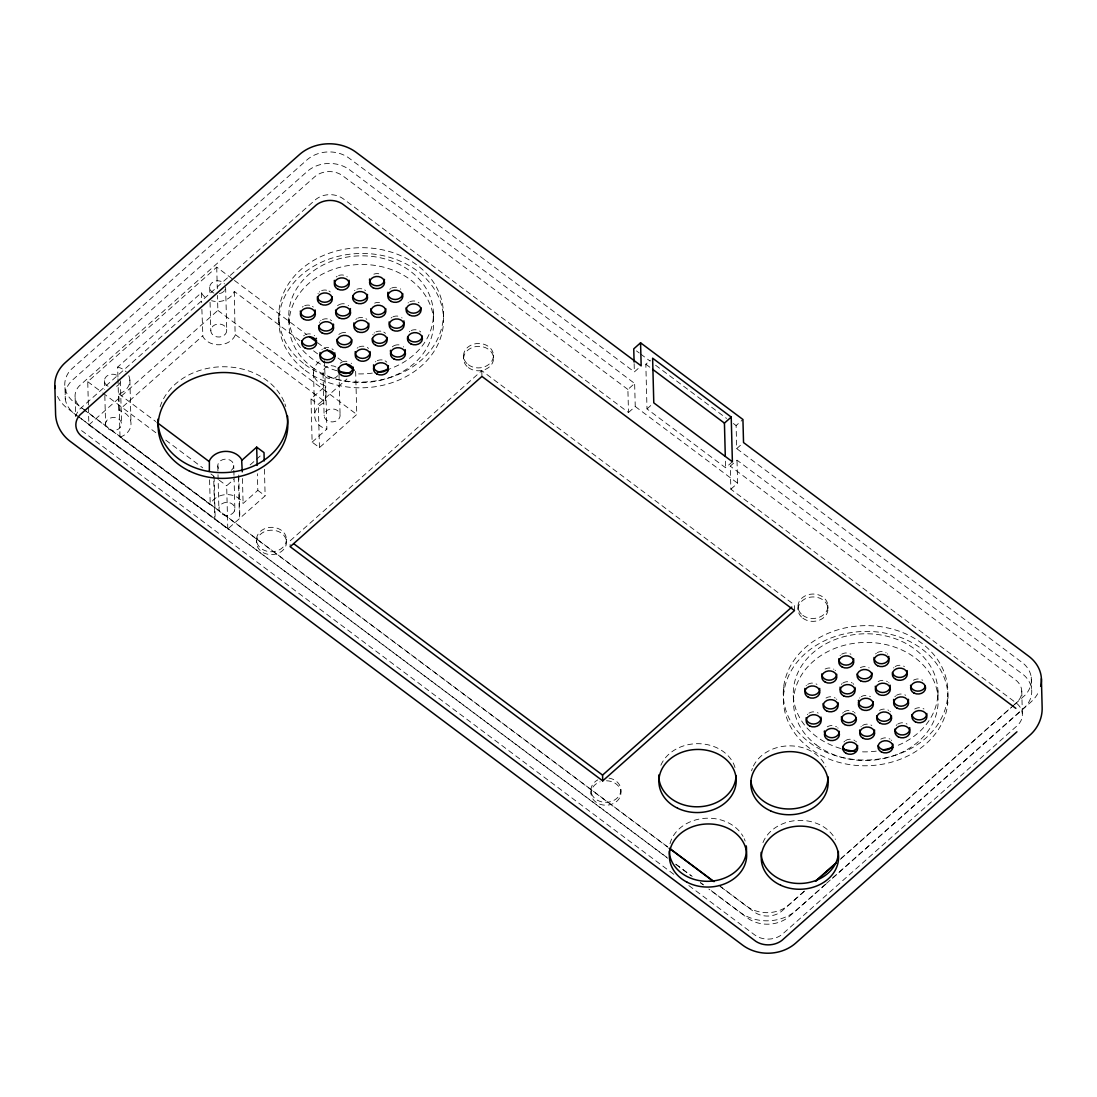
<?xml version="1.0" encoding="UTF-8"?>
<svg xmlns="http://www.w3.org/2000/svg" width="1097" height="1097" viewBox="0 0 1097 1097"><rect width="100%" height="100%" fill="white"/><g stroke="black" fill="none" stroke-linecap="round" stroke-linejoin="round"><path stroke-width="0.75" stroke-dasharray="5 3.75" d="M299.906 340.591L234.292 291.432L234.018 292.117A17.456 14.247 -1.5 0 1 211.57 300.715M234.292 291.432L235.142 335.339A17.456 14.247 -1.5 0 1 219.427 344.76A17.456 14.247 -1.5 0 1 202.904 336.601L201.875 309.34M128.815 375.681A17.456 14.247 -1.5 0 1 119.696 393.617L118.887 393.905L120.012 437.127L210.226 504.716L210.501 504.03A17.47 14.261 -1.5 0 1 226.229 494.61A17.47 14.261 -1.5 0 1 242.766 502.769L243.095 503.441L257.822 490.359L257.384 473.739M264.432 469.242L265.131 495.844L227.792 528.987L88.884 424.923L88.404 406.63M88.363 404.971L87.746 381.687L216.726 267.161L233.071 279.406M117.928 377.066L117.667 367.097L201.437 292.707L201.779 293.379A17.456 14.247 -1.5 0 0 206.812 298.562M88.884 424.923L217.864 310.396L217.467 295.422M120.012 437.127L120.835 436.853A17.456 14.247 -1.5 0 0 131.009 423.277A17.456 14.247 -1.5 0 0 119.642 410.539L118.805 410.319L202.575 335.943M355.647 371.239L356.772 414.46L319.446 447.617L312.124 442.132L311 398.91L325.727 385.829L324.89 385.609A17.456 14.247 -1.5 0 1 319.145 361.818M227.792 528.987L226.668 485.765L233.675 479.54M250.116 464.95L255.162 460.466M256.424 459.341L261.47 454.857M319.446 447.617L318.308 404.382L346.926 378.972M312.124 442.132L326.865 429.064L325.727 385.829M794.489 610.59L794.338 604.817L481.789 370.663L290.019 540.944L290.17 546.704M667.415 846.719L76.296 403.751A29.934 24.436 -1.5 0 1 71.058 369.511L306.941 159.915A29.934 24.436 -1.5 0 1 349.244 158.27L634.354 371.924L638.893 367.879M732.385 461.755L725.597 467.775L646.997 408.893L645.831 364.218L650.356 360.2M75.844 416.682A19.952 16.29 -1.5 0 1 79.958 408.907L315.154 199.983A19.952 16.29 -1.5 0 1 343.361 198.886L628.499 412.499L627.895 389.449L634.642 383.456L349.545 169.802A29.934 24.436 -1.5 0 0 307.242 171.447L71.36 381.043A29.934 24.436 -1.5 0 0 76.598 415.283M628.499 412.499L635.245 406.507L634.642 383.456M646.997 408.893L651.522 404.875M1014.876 704.219L1025.078 695.155A29.934 24.436 -1.5 0 0 1019.977 660.901L736.704 448.618L736.101 425.567L742.93 419.493M736.704 448.618L742.395 443.558M688.875 885.594L754.654 934.877A19.952 16.29 -1.5 0 0 782.847 933.78L1017.042 725.83A19.952 16.29 -1.5 0 0 1016 702.82L730.863 489.193L730.259 466.129L737.006 460.15L1020.279 672.42A29.934 24.436 -1.5 0 1 1025.38 706.674L832.897 877.696M730.863 489.193L737.609 483.201L737.006 460.15M804.005 891.408L782.243 910.729A19.952 16.29 -1.5 0 1 754.05 911.826L718.412 885.128M841.111 858.457L1011.324 707.318M1012.6 706.18L1016.439 702.766A19.952 16.29 -1.5 0 0 1015.397 679.756L730.259 466.129M804.554 891.079L789.25 904.682A29.934 24.436 -1.5 0 1 746.961 906.328L718.151 884.744M840.247 859.376L1013.601 705.344M825.246 884.497L789.552 916.201A29.934 24.436 -1.5 0 1 747.263 917.86L708.854 889.077M826.521 883.359L831.622 878.834M826 884.017L796.559 910.153A39.917 32.567 -1.5 0 1 740.16 912.361L708.662 888.748M832.404 878.34L1030.769 702.19A39.903 32.567 -1.5 0 0 1038.928 691.302M324.561 360.68L325.644 402.256L324.822 402.53A17.456 14.247 -1.5 0 0 314.661 416.106A17.456 14.247 -1.5 0 0 326.028 428.845L326.865 429.064M117.667 367.097L118.503 367.317A17.456 14.247 -1.5 0 1 126.155 371.801M636.479 350.917L639.208 352.96M640.566 353.974L650.123 361.132M655.581 365.232L726.543 418.41M733.372 423.511L736.101 425.567M645.831 364.218L651.248 368.29M627.895 389.449L342.758 175.822A19.952 16.29 -1.5 0 0 314.551 176.919L79.354 385.856A19.952 16.29 -1.5 0 0 82.577 408.701M635.245 406.507L737.609 483.201M234.429 280.421L306.612 334.503M317.513 342.662L325.686 348.791M337.945 357.965L343.388 362.051M313.577 350.834L317.677 353.906M217.864 310.396L356.772 414.46M235.416 334.654L325.644 402.256M311 398.91L318.308 404.382M257.822 490.359L265.131 495.844M118.887 393.905L155.788 421.55M87.746 381.687L101.431 391.944M102.803 392.973L156.185 432.958M165.757 440.13L202.712 467.816M210.926 473.973L213.654 476.016L214.793 519.251M219.112 480.102L226.668 485.765M83.948 409.73L667.716 847.145M79.903 417.696L67.575 408.454A39.917 32.567 -1.5 0 1 57.263 395.88M81.274 418.725L667.566 857.964M675.779 864.121L692.221 876.434M700.435 882.591L703.177 884.648M77.969 416.312L667.716 858.238M675.944 864.409L691.028 875.721M700.626 882.907L703.369 884.964M673.805 874.309L83.194 431.765A19.952 16.29 -1.5 0 1 79.56 428.735M1031.235 677.082L1031.537 688.614M1021.76 691.041L1022.363 714.092M947.479 698.775A82.316 67.178 -1.5 0 1 817.567 747.825A82.316 67.178 -1.5 0 1 831.691 631.899A82.316 67.178 -1.5 0 1 947.479 698.775L947.63 704.535A82.316 67.178 -1.5 0 1 817.718 753.584A82.316 67.178 -1.5 0 1 831.841 637.659A82.316 67.178 -1.5 0 1 947.63 704.535M937.88 690.493L938.113 699.132M827.906 605.681L827.974 608.561M797.985 606.847L798.067 609.726M793.282 695.169L793.501 703.821M783.683 686.887L783.834 692.646M725.419 461.165L725.597 467.775M634.135 363.683L634.354 371.924M620.847 789.333L620.929 792.212M590.954 790.882L591.036 793.762M493.444 355.099L493.527 357.992M481.789 370.663L481.94 376.422M463.537 356.264L463.606 359.158M443.353 311.671L443.503 317.431M433.384 312.055L433.617 320.708M338.987 373.556L340.084 415.119M335.929 367.042A7.981 6.513 -1.5 0 0 334.324 366.261L333.749 366.069A7.981 6.513 -1.5 0 0 322.998 372.514L324.122 415.736A7.981 6.513 -1.5 0 0 335.421 421.317L335.984 421.083A7.981 6.513 -1.5 0 0 339.343 418.108L339.59 417.628A7.981 6.513 -1.5 0 0 339.357 412.65L339.069 412.198A7.981 6.513 -1.5 0 0 335.463 409.483L334.887 409.291A7.981 6.513 -1.5 0 0 324.122 415.736M313.523 372.884L314.661 416.106M288.826 317.705L289.046 326.344M286.413 539.217A14.96 12.218 -1.5 0 1 264.158 550.269A14.96 12.218 -1.5 0 1 263.774 529.111A14.96 12.218 -1.5 0 1 286.413 539.217L286.482 542.096A14.96 12.218 -1.5 0 1 264.24 553.149A14.96 12.218 -1.5 0 1 263.842 531.99A14.96 12.218 -1.5 0 1 286.482 542.096M278.844 318.089L278.995 323.848M256.479 539.847L256.561 542.727M242.451 478.498L243.095 503.441M238.748 475.042L239.873 518.264M238.392 477.044L239.475 518.62M233.73 465.32L233.812 468.638M233.853 470.298L233.99 475.289M234.031 476.948L234.854 508.542M225.625 287.304L226.764 330.526A7.981 6.513 -1.5 0 1 214.71 336.162A7.981 6.513 -1.5 0 1 214.861 324.877A7.981 6.513 -1.5 0 1 226.764 330.526M216.726 267.161L217.302 288.772M217.782 465.937L218.906 509.173M209.664 287.291L209.884 295.614M210.062 302.265L210.802 330.526M214.08 476.331L215.218 519.567M209.582 479.773L210.226 504.716M201.437 292.707L201.697 302.69M129.871 380.042L131.009 423.277M120.409 380.782L121.534 424.018M117.969 378.739L118.805 410.319M104.448 380.659L104.681 389.49M104.832 395.633L105.586 424.402M75.158 397.882L75.638 415.996M64.984 387.598L65.285 399.13M840.659 748.483A72.333 59.046 -1.5 0 1 806.446 659.352A72.333 59.046 -1.5 0 1 921.123 654.511A72.333 59.046 -1.5 0 1 895.975 746.152M876.242 751.143A72.333 59.046 -1.5 0 1 859.074 751.692M609.013 778.13A14.96 12.218 -1.5 0 1 619.243 795.531A14.96 12.218 -1.5 0 1 595.89 799.274A14.96 12.218 -1.5 0 1 597.742 779.926M606.49 780.776A14.96 12.218 -1.5 0 1 619.682 797.766A14.96 12.218 -1.5 0 1 595.342 801.674A14.96 12.218 -1.5 0 1 600.128 781.791M408.057 302.964A7.487 6.102 -1.5 0 1 408.468 302.621M409.894 301.771A7.487 6.102 -1.5 0 1 417.217 301.716M418.19 302.251A7.487 6.102 -1.5 0 1 419.054 302.895M389.778 289.279A7.487 6.102 -1.5 0 1 390.642 288.621M391.615 288.072A7.487 6.102 -1.5 0 1 398.938 288.031M400.35 288.854A7.487 6.102 -1.5 0 1 400.775 289.197M373.871 274.168A7.487 6.102 -1.5 0 1 380.659 274.332M409.373 331.733A7.487 6.102 -1.5 0 1 409.784 331.39M411.21 330.54A7.487 6.102 -1.5 0 1 418.519 330.485M419.493 331.006A7.487 6.102 -1.5 0 1 420.741 332.021M391.094 318.034A7.487 6.102 -1.5 0 1 391.958 317.376M392.932 316.841A7.487 6.102 -1.5 0 1 400.24 316.786M401.667 317.623A7.487 6.102 -1.5 0 1 402.078 317.965M374.653 303.142A7.487 6.102 -1.5 0 1 381.962 303.101M354.537 290.65A7.487 6.102 -1.5 0 1 354.948 290.307M356.895 289.238A7.487 6.102 -1.5 0 1 363.683 289.402M364.657 289.923A7.487 6.102 -1.5 0 1 365.52 290.568M336.258 276.951A7.487 6.102 -1.5 0 1 337.122 276.293M338.616 275.539A7.487 6.102 -1.5 0 1 345.404 275.704M346.83 276.54A7.487 6.102 -1.5 0 1 347.242 276.883M392.342 346.858A7.487 6.102 -1.5 0 1 393.672 345.898M394.166 345.651A7.487 6.102 -1.5 0 1 401.475 345.528M403.326 346.679A7.487 6.102 -1.5 0 1 403.71 347.036M372.815 334.708A7.487 6.102 -1.5 0 1 373.09 334.283M374.118 333.104A7.487 6.102 -1.5 0 1 374.543 332.775M375.969 331.911A7.487 6.102 -1.5 0 1 383.278 331.856M383.772 332.103A7.487 6.102 -1.5 0 1 385.486 333.392M355.839 319.419A7.487 6.102 -1.5 0 1 356.703 318.761M357.691 318.226A7.487 6.102 -1.5 0 1 364.999 318.171M365.973 318.692A7.487 6.102 -1.5 0 1 366.837 319.337M337.561 305.72A7.487 6.102 -1.5 0 1 338.904 304.774M339.412 304.527A7.487 6.102 -1.5 0 1 346.721 304.472M348.147 305.309A7.487 6.102 -1.5 0 1 348.558 305.638M317.979 293.626A7.487 6.102 -1.5 0 1 318.253 293.201M319.282 292.021A7.487 6.102 -1.5 0 1 319.707 291.692M321.654 290.609A7.487 6.102 -1.5 0 1 328.442 290.787M328.949 291.034A7.487 6.102 -1.5 0 1 330.279 291.953M375.435 361.873A7.487 6.102 -1.5 0 1 375.846 361.53M377.272 360.68A7.487 6.102 -1.5 0 1 384.594 360.625M385.088 360.872A7.487 6.102 -1.5 0 1 386.802 362.161M357.156 348.188A7.487 6.102 -1.5 0 1 358.02 347.53M358.993 346.981A7.487 6.102 -1.5 0 1 366.302 346.94M367.289 347.461A7.487 6.102 -1.5 0 1 368.523 348.462M338.877 334.489A7.487 6.102 -1.5 0 1 340.221 333.543M340.714 333.296A7.487 6.102 -1.5 0 1 348.037 333.241M319.296 322.395A7.487 6.102 -1.5 0 1 319.556 321.97M320.598 320.79A7.487 6.102 -1.5 0 1 321.01 320.447M322.436 319.597A7.487 6.102 -1.5 0 1 329.758 319.542M330.252 319.789A7.487 6.102 -1.5 0 1 331.582 320.722M302.319 307.105A7.487 6.102 -1.5 0 1 303.183 306.447M304.692 305.679A7.487 6.102 -1.5 0 1 311.479 305.857M312.453 306.378A7.487 6.102 -1.5 0 1 313.303 307.023M340.193 363.258A7.487 6.102 -1.5 0 1 341.524 362.312M342.031 362.051A7.487 6.102 -1.5 0 1 349.34 362.01M351.177 363.176A7.487 6.102 -1.5 0 1 351.561 363.532M321.915 349.559A7.487 6.102 -1.5 0 1 322.326 349.216M323.752 348.366A7.487 6.102 -1.5 0 1 331.061 348.311M332.034 348.832A7.487 6.102 -1.5 0 1 333.282 349.847M303.636 335.86A7.487 6.102 -1.5 0 1 304.5 335.202M305.473 334.667A7.487 6.102 -1.5 0 1 312.782 334.612M314.208 335.449A7.487 6.102 -1.5 0 1 314.62 335.792M336.724 370.69A72.333 59.046 -1.5 0 1 301.963 281.408A72.333 59.046 -1.5 0 1 416.997 276.91A72.333 59.046 -1.5 0 1 390.45 368.592M372.336 373.103A72.333 59.046 -1.5 0 1 355.181 373.775M806.103 685.762A7.487 6.102 -1.5 0 1 806.446 685.378M807.707 684.363A7.487 6.102 -1.5 0 1 816.977 684.363M825.986 698.049A7.487 6.102 -1.5 0 1 835.256 698.049M836.476 699.063A7.487 6.102 -1.5 0 1 836.819 699.461M842.661 713.16A7.487 6.102 -1.5 0 1 843.401 712.406M844.265 711.747A7.487 6.102 -1.5 0 1 853.535 711.747M854.385 712.392A7.487 6.102 -1.5 0 1 855.098 713.146M807.337 714.613A7.487 6.102 -1.5 0 1 807.68 714.216M808.928 713.187A7.487 6.102 -1.5 0 1 818.184 713.064M827.248 726.845A7.487 6.102 -1.5 0 1 836.517 726.79M837.751 727.791A7.487 6.102 -1.5 0 1 838.094 728.175M843.936 741.956A7.487 6.102 -1.5 0 1 844.663 741.202M845.526 740.544A7.487 6.102 -1.5 0 1 854.796 740.475M855.646 741.119A7.487 6.102 -1.5 0 1 856.373 741.874M860.939 726.845A7.487 6.102 -1.5 0 1 861.282 726.461M862.544 725.446A7.487 6.102 -1.5 0 1 871.813 725.446M880.768 739.172A7.487 6.102 -1.5 0 1 890.037 739.104M891.285 740.105A7.487 6.102 -1.5 0 1 891.628 740.502M825.109 669.033A7.487 6.102 -1.5 0 1 833.898 669.252M835.132 670.267A7.487 6.102 -1.5 0 1 835.475 670.651M840.041 655.622A7.487 6.102 -1.5 0 1 840.398 655.238M841.646 654.223A7.487 6.102 -1.5 0 1 850.915 654.223M875.598 653.908A7.487 6.102 -1.5 0 1 876.407 653.195M877.326 652.592A7.487 6.102 -1.5 0 1 886.115 652.811M887.363 653.826A7.487 6.102 -1.5 0 1 887.706 654.21M860.35 667.662A7.487 6.102 -1.5 0 1 869.139 667.881M859.595 698.131A7.487 6.102 -1.5 0 1 859.938 697.733M861.186 696.705A7.487 6.102 -1.5 0 1 870.456 696.65M841.317 684.432A7.487 6.102 -1.5 0 1 842.043 683.678M842.907 683.02A7.487 6.102 -1.5 0 1 852.177 682.951M853.041 683.596A7.487 6.102 -1.5 0 1 853.754 684.35M878.162 681.635A7.487 6.102 -1.5 0 1 887.418 681.58M888.666 682.581A7.487 6.102 -1.5 0 1 889.009 682.965M893.575 667.95A7.487 6.102 -1.5 0 1 893.918 667.552M895.179 666.537A7.487 6.102 -1.5 0 1 904.435 666.537M913.458 680.236A7.487 6.102 -1.5 0 1 922.714 680.236M894.85 696.746A7.487 6.102 -1.5 0 1 895.577 695.992M896.441 695.333A7.487 6.102 -1.5 0 1 905.697 695.265M879.52 710.376A7.487 6.102 -1.5 0 1 888.776 710.376M890.01 711.391A7.487 6.102 -1.5 0 1 890.353 711.775M896.18 725.474A7.487 6.102 -1.5 0 1 896.921 724.719M897.799 724.061A7.487 6.102 -1.5 0 1 907.054 724.061M914.72 709.032A7.487 6.102 -1.5 0 1 923.976 708.964M160.121 406.768A64.86 52.93 -1.5 0 1 220.84 366.796A64.86 52.93 -1.5 0 1 284.411 402.572M284.918 403.888A64.86 52.93 -1.5 0 1 285.823 406.548M762.95 842.619A38.669 31.552 -1.5 0 1 798.109 820.419A38.669 31.552 -1.5 0 1 835.434 839.424M660.874 765.253A38.669 31.552 -1.5 0 1 699.653 743.711A38.669 31.552 -1.5 0 1 735.168 768.119M751.596 770.834A38.669 31.552 -1.5 0 1 752.377 768.435M753.392 766.09A38.669 31.552 -1.5 0 1 790.265 745.864A38.669 31.552 -1.5 0 1 825.904 766.899M669.993 843.73A38.669 31.552 -1.5 0 1 703.561 818.431A38.669 31.552 -1.5 0 1 743.067 836.408M744.219 838.698A38.669 31.552 -1.5 0 1 745.137 841.056M337.602 375.777A7.981 6.513 -1.5 0 1 334.859 377.862L334.297 378.095A7.981 6.513 -1.5 0 1 322.998 372.514M225.214 289.306A7.981 6.513 -1.5 0 1 224.981 289.786M224.405 290.705A7.981 6.513 -1.5 0 1 220.62 293.31M220.031 293.489A7.981 6.513 -1.5 0 1 219.427 293.626M213.942 293.105A7.981 6.513 -1.5 0 1 211.844 282.875A7.981 6.513 -1.5 0 1 224.501 283.89M231.152 470.38A7.981 6.513 -1.5 0 0 232.989 468.309L233.236 467.829A7.981 6.513 -1.5 0 0 225.461 459.122A7.981 6.513 -1.5 0 0 218.495 468.405L218.783 468.858A7.981 6.513 -1.5 0 0 220.319 470.448M119.971 382.798A7.981 6.513 -1.5 0 1 116.46 386.309M108.123 386.254A7.981 6.513 -1.5 0 1 105.531 384.073L105.243 383.635A7.981 6.513 -1.5 0 1 104.887 378.657L105.12 378.177A7.981 6.513 -1.5 0 1 108.397 375.133L108.946 374.886A7.981 6.513 -1.5 0 1 118.983 376.943M106.244 421.399L106.025 421.879A7.981 6.513 -1.5 0 0 106.382 426.856L106.67 427.309A7.981 6.513 -1.5 0 0 110.358 429.955L110.934 430.134A7.981 6.513 -1.5 0 0 121.52 423.511A7.981 6.513 -1.5 0 0 110.084 418.122L109.522 418.368A7.981 6.513 -1.5 0 0 106.244 421.399M234.36 511.065L234.127 511.531A7.981 6.513 -1.5 0 1 230.768 514.52L230.205 514.754A7.981 6.513 -1.5 0 1 224.103 514.987L223.527 514.795A7.981 6.513 -1.5 0 1 219.907 512.093L219.633 511.641A7.981 6.513 -1.5 0 1 226.585 502.344A7.981 6.513 -1.5 0 1 234.36 511.065M816.168 744.849A72.333 59.046 -1.5 0 0 936.194 714.49A72.333 59.046 -1.5 0 0 845.074 645.091A72.333 59.046 -1.5 0 0 816.168 744.849M312.11 367.221A72.333 59.046 -1.5 0 0 431.834 336.066A72.333 59.046 -1.5 0 0 340.029 267.284A72.333 59.046 -1.5 0 0 312.11 367.221M305.254 370.375A82.316 67.178 -1.5 0 0 441.488 334.914A82.316 67.178 -1.5 0 0 337.012 256.643A82.316 67.178 -1.5 0 0 305.254 370.375M305.103 364.602A82.316 67.178 -1.5 0 0 441.337 329.155A82.316 67.178 -1.5 0 0 336.861 250.884A82.316 67.178 -1.5 0 0 305.103 364.602M802.757 615.294A14.96 12.218 -1.5 0 0 827.536 608.849A14.96 12.218 -1.5 0 0 808.544 594.615A14.96 12.218 -1.5 0 0 802.757 615.294M802.839 618.187A14.96 12.218 -1.5 0 0 827.604 611.728A14.96 12.218 -1.5 0 0 808.612 597.508A14.96 12.218 -1.5 0 0 802.839 618.187M468.378 367.605A14.96 12.218 -1.5 0 0 493.156 361.16A14.96 12.218 -1.5 0 0 474.165 346.926A14.96 12.218 -1.5 0 0 468.378 367.605M468.309 364.725A14.96 12.218 -1.5 0 0 493.074 358.28A14.96 12.218 -1.5 0 0 474.082 344.047A14.96 12.218 -1.5 0 0 468.309 364.725"/><path stroke-width="1.5" d="M209.362 471.463L209.376 460.809A17.47 14.261 -1.5 0 1 225.104 451.388A17.47 14.261 -1.5 0 1 241.628 459.547L242.272 471.847M241.971 460.205L256.684 447.137L264.007 452.608L264.226 460.918M1040.642 686.365A39.903 32.567 -1.5 0 0 1028.671 656.184L743.533 442.557L742.93 419.493L640.566 342.812L633.751 348.86L634.093 362.037M725.295 456.201L724.431 423.113L731.219 417.079L652.619 358.198L653.785 402.86L732.385 461.755L731.219 417.079M602.719 780.872L794.489 610.59L481.94 376.422L290.17 546.704L602.719 780.872L602.568 775.099L791.787 607.094M815.524 881.179L835.996 862.996M816.017 880.891L836.421 862.777M1016.933 731.822L781.873 940.444A19.938 16.277 -1.5 0 1 755.998 941.459L81.109 435.838A19.938 16.277 -1.5 0 1 80.15 414.721L316.43 204.851A19.938 16.277 -1.5 0 1 342.319 203.836L1015.863 708.36M652.605 369.305L724.431 423.113M309.34 336.546L316.155 341.647M327.043 349.806L335.216 355.935M346.117 364.094L354.276 370.21M157.159 422.578L209.102 461.494M294.133 544.016L602.568 775.099M670.157 848.776L714.037 881.659M669.088 848.173L712.94 881.028M1041.396 678.728L1042.15 707.551C1042.493 718.151 1037.666 728.435 1029.685 735.333L795.544 943.242C781.201 955.748 758.15 956.57 742.847 945.299L70.345 441.46C61.843 435.166 56.125 425.348 55.604 414.721L54.85 385.897M640.566 342.812L641.169 365.863L356.031 152.25A39.917 32.567 -1.5 0 0 299.632 154.444L65.491 362.435A39.917 32.567 -1.5 0 0 55.083 388.448M256.684 447.137L257.164 465.416M892.793 747.304A72.333 59.046 -1.5 0 1 883.016 749.978M855.646 751.404A72.333 59.046 -1.5 0 1 842.29 748.936M420.974 307.736A7.487 6.102 -1.5 0 1 413.528 313.18A7.487 6.102 -1.5 0 1 406.109 307.846M402.736 293.571A7.487 6.102 -1.5 0 1 395.249 299.495A7.487 6.102 -1.5 0 1 387.79 293.667M387.79 293.187A7.487 6.102 -1.5 0 1 387.927 292.241M384.457 279.392A7.487 6.102 -1.5 0 1 376.669 285.796A7.487 6.102 -1.5 0 1 369.552 279.022M422.331 336.025A7.487 6.102 -1.5 0 1 415.42 341.921A7.487 6.102 -1.5 0 1 407.508 337.081M403.915 320.9A7.487 6.102 -1.5 0 1 397.141 328.236A7.487 6.102 -1.5 0 1 389.092 321.956M385.774 308.641A7.487 6.102 -1.5 0 1 378.287 314.565A7.487 6.102 -1.5 0 1 370.813 308.751M367.495 294.462A7.487 6.102 -1.5 0 1 360.886 300.825A7.487 6.102 -1.5 0 1 352.672 295.998M349.175 280.297A7.487 6.102 -1.5 0 1 341.729 287.167A7.487 6.102 -1.5 0 1 334.311 280.393M405.328 351.506A7.487 6.102 -1.5 0 1 397.087 356.991A7.487 6.102 -1.5 0 1 390.45 350.313M405.204 349.6A7.487 6.102 -1.5 0 1 405.355 350.546M387.076 337.41A7.487 6.102 -1.5 0 1 380.179 343.306A7.487 6.102 -1.5 0 1 372.267 338.466M368.811 323.231A7.487 6.102 -1.5 0 1 361.023 329.635A7.487 6.102 -1.5 0 1 353.906 322.861M350.478 310.492A7.487 6.102 -1.5 0 1 342.744 315.936A7.487 6.102 -1.5 0 1 335.572 310.122M350.396 308.586A7.487 6.102 -1.5 0 1 350.478 309.066M332.199 296.807A7.487 6.102 -1.5 0 1 324.753 302.251A7.487 6.102 -1.5 0 1 317.335 296.903M388.393 365.685A7.487 6.102 -1.5 0 1 381.482 372.075A7.487 6.102 -1.5 0 1 373.487 366.755M373.487 365.315A7.487 6.102 -1.5 0 1 373.583 364.848M370.073 351.52A7.487 6.102 -1.5 0 1 362.627 358.404A7.487 6.102 -1.5 0 1 355.209 351.63M351.698 339.741A7.487 6.102 -1.5 0 1 344.047 344.705A7.487 6.102 -1.5 0 1 336.93 339.371M333.515 324.136A7.487 6.102 -1.5 0 1 326.947 330.965A7.487 6.102 -1.5 0 1 318.651 325.672M315.141 309.957A7.487 6.102 -1.5 0 1 308.38 317.294A7.487 6.102 -1.5 0 1 300.331 311.027M353.152 367.07A7.487 6.102 -1.5 0 1 346.241 373.446A7.487 6.102 -1.5 0 1 338.233 368.126M334.832 352.891A7.487 6.102 -1.5 0 1 327.084 359.775A7.487 6.102 -1.5 0 1 320.063 352.521M316.539 340.646A7.487 6.102 -1.5 0 1 309.093 346.076A7.487 6.102 -1.5 0 1 301.689 340.742M316.32 338.26A7.487 6.102 -1.5 0 1 316.457 338.726M388.859 369.154A72.333 59.046 -1.5 0 1 377.437 372.253M350.039 373.323A72.333 59.046 -1.5 0 1 338.37 371.129M819.72 688.436A7.487 6.102 -1.5 0 1 812.205 695.265A7.487 6.102 -1.5 0 1 804.855 688.436M838.039 702.615A7.487 6.102 -1.5 0 1 831.073 708.936A7.487 6.102 -1.5 0 1 823.12 703.575M856.154 717.74A7.487 6.102 -1.5 0 1 848.173 722.635A7.487 6.102 -1.5 0 1 841.358 716.794M821.009 717.109A7.487 6.102 -1.5 0 1 813.919 724.02A7.487 6.102 -1.5 0 1 806.103 717.781M839.342 731.329A7.487 6.102 -1.5 0 1 832.143 737.719A7.487 6.102 -1.5 0 1 824.382 731.905M824.396 731.425A7.487 6.102 -1.5 0 1 824.437 730.945M857.621 745.494A7.487 6.102 -1.5 0 1 850.71 751.39A7.487 6.102 -1.5 0 1 842.798 746.55M874.597 729.999A7.487 6.102 -1.5 0 1 867.041 736.348A7.487 6.102 -1.5 0 1 859.637 729.999M892.876 744.123A7.487 6.102 -1.5 0 1 886.253 749.991A7.487 6.102 -1.5 0 1 878.19 745.645M836.723 674.271A7.487 6.102 -1.5 0 1 828.934 680.195A7.487 6.102 -1.5 0 1 821.776 673.901M853.699 658.776A7.487 6.102 -1.5 0 1 846.144 665.125A7.487 6.102 -1.5 0 1 838.752 658.776M888.817 656.404A7.487 6.102 -1.5 0 1 882.043 663.726A7.487 6.102 -1.5 0 1 873.994 657.46M871.978 672.9A7.487 6.102 -1.5 0 1 865.067 678.796A7.487 6.102 -1.5 0 1 857.155 673.956M873.281 701.669A7.487 6.102 -1.5 0 1 866.082 707.579A7.487 6.102 -1.5 0 1 858.375 702.245M858.375 700.805A7.487 6.102 -1.5 0 1 858.471 700.339M855.002 687.49A7.487 6.102 -1.5 0 1 847.213 693.894A7.487 6.102 -1.5 0 1 840.096 687.12M890.202 687.079A7.487 6.102 -1.5 0 1 882.18 692.495A7.487 6.102 -1.5 0 1 875.296 686.215M890.12 685.159A7.487 6.102 -1.5 0 1 890.216 685.639M907.192 670.61A7.487 6.102 -1.5 0 1 900.843 677.37A7.487 6.102 -1.5 0 1 892.396 672.53M925.347 686.215A7.487 6.102 -1.5 0 1 917.366 691.124A7.487 6.102 -1.5 0 1 910.551 685.268M908.494 699.324A7.487 6.102 -1.5 0 1 901.035 706.207A7.487 6.102 -1.5 0 1 893.63 699.433M891.504 715.888A7.487 6.102 -1.5 0 1 884.004 721.278A7.487 6.102 -1.5 0 1 876.64 715.888M909.715 727.668A7.487 6.102 -1.5 0 1 903.16 734.935A7.487 6.102 -1.5 0 1 894.878 729.107M926.814 713.503A7.487 6.102 -1.5 0 1 919.903 719.879A7.487 6.102 -1.5 0 1 911.909 714.558M287.579 416.12A64.86 52.93 -1.5 0 1 223.98 472.615A64.86 52.93 -1.5 0 1 157.995 419.109M838.423 851.464A38.669 31.552 -1.5 0 1 799.919 883.483A38.669 31.552 -1.5 0 1 761.112 852.396M736.06 775.497A38.669 31.552 -1.5 0 1 696.691 806.802A38.669 31.552 -1.5 0 1 658.762 774.989M827.974 776.607A38.669 31.552 -1.5 0 1 791.417 808.914A38.669 31.552 -1.5 0 1 750.828 780.694M746.275 845.91A38.669 31.552 -1.5 0 1 710.65 881.206A38.669 31.552 -1.5 0 1 669.225 851.135M808.297 697.212A7.487 6.102 -1.5 0 0 819.829 692.276A7.487 6.102 -1.5 0 0 808.942 686.64A7.487 6.102 -1.5 0 0 808.297 697.212M825.314 682.169A7.487 6.102 -1.5 0 0 836.805 677.151A7.487 6.102 -1.5 0 0 825.863 671.583A7.487 6.102 -1.5 0 0 825.314 682.169M842.235 667.072A7.487 6.102 -1.5 0 0 853.768 662.135A7.487 6.102 -1.5 0 0 842.88 656.5A7.487 6.102 -1.5 0 0 842.235 667.072M877.545 665.714A7.487 6.102 -1.5 0 0 889.023 660.709A7.487 6.102 -1.5 0 0 878.08 655.142A7.487 6.102 -1.5 0 0 877.545 665.714M860.569 680.784A7.487 6.102 -1.5 0 0 872.046 675.779A7.487 6.102 -1.5 0 0 861.104 670.212A7.487 6.102 -1.5 0 0 860.569 680.784M843.593 695.855A7.487 6.102 -1.5 0 0 855.084 690.849A7.487 6.102 -1.5 0 0 844.142 685.282A7.487 6.102 -1.5 0 0 843.593 695.855M826.576 710.897A7.487 6.102 -1.5 0 0 838.108 705.974A7.487 6.102 -1.5 0 0 827.22 700.325A7.487 6.102 -1.5 0 0 826.576 710.897M809.709 726.022A7.487 6.102 -1.5 0 0 821.146 720.948A7.487 6.102 -1.5 0 0 810.148 715.45A7.487 6.102 -1.5 0 0 809.709 726.022M895.769 679.386A7.487 6.102 -1.5 0 0 907.301 674.463A7.487 6.102 -1.5 0 0 896.414 668.813A7.487 6.102 -1.5 0 0 895.769 679.386M878.848 694.483A7.487 6.102 -1.5 0 0 890.325 689.478A7.487 6.102 -1.5 0 0 879.383 683.911A7.487 6.102 -1.5 0 0 878.848 694.483M861.872 709.553A7.487 6.102 -1.5 0 0 873.363 704.548A7.487 6.102 -1.5 0 0 862.407 698.981A7.487 6.102 -1.5 0 0 861.872 709.553M844.855 724.596A7.487 6.102 -1.5 0 0 856.387 719.659A7.487 6.102 -1.5 0 0 845.499 714.024A7.487 6.102 -1.5 0 0 844.855 724.596M827.933 739.693A7.487 6.102 -1.5 0 0 839.411 734.688A7.487 6.102 -1.5 0 0 828.468 729.121A7.487 6.102 -1.5 0 0 827.933 739.693M914.048 693.085A7.487 6.102 -1.5 0 0 925.58 688.148A7.487 6.102 -1.5 0 0 914.692 682.512A7.487 6.102 -1.5 0 0 914.048 693.085M897.127 708.182A7.487 6.102 -1.5 0 0 908.604 703.163A7.487 6.102 -1.5 0 0 897.661 697.596A7.487 6.102 -1.5 0 0 897.127 708.182M880.109 723.225A7.487 6.102 -1.5 0 0 891.628 718.288A7.487 6.102 -1.5 0 0 880.74 712.652A7.487 6.102 -1.5 0 0 880.109 723.225M863.133 738.295A7.487 6.102 -1.5 0 0 874.666 733.358A7.487 6.102 -1.5 0 0 863.778 727.722A7.487 6.102 -1.5 0 0 863.133 738.295M846.212 753.378A7.487 6.102 -1.5 0 0 857.689 748.373A7.487 6.102 -1.5 0 0 846.747 742.806A7.487 6.102 -1.5 0 0 846.212 753.378M915.405 721.867A7.487 6.102 -1.5 0 0 926.883 716.862A7.487 6.102 -1.5 0 0 915.94 711.295A7.487 6.102 -1.5 0 0 915.405 721.867M898.374 736.91A7.487 6.102 -1.5 0 0 909.907 731.987A7.487 6.102 -1.5 0 0 899.019 726.337A7.487 6.102 -1.5 0 0 898.374 736.91M881.467 752.007A7.487 6.102 -1.5 0 0 892.944 747.002A7.487 6.102 -1.5 0 0 882.002 741.435A7.487 6.102 -1.5 0 0 881.467 752.007M409.606 315.154A7.487 6.102 -1.5 0 0 421.097 310.149A7.487 6.102 -1.5 0 0 410.155 304.568A7.487 6.102 -1.5 0 0 409.606 315.154M391.327 301.456A7.487 6.102 -1.5 0 0 402.818 296.451A7.487 6.102 -1.5 0 0 391.876 290.883A7.487 6.102 -1.5 0 0 391.327 301.456M373.049 287.757A7.487 6.102 -1.5 0 0 384.54 282.752A7.487 6.102 -1.5 0 0 373.597 277.184A7.487 6.102 -1.5 0 0 373.049 287.757M410.922 343.91A7.487 6.102 -1.5 0 0 422.4 338.904A7.487 6.102 -1.5 0 0 411.457 333.337A7.487 6.102 -1.5 0 0 410.922 343.91M392.644 330.224A7.487 6.102 -1.5 0 0 404.121 325.219A7.487 6.102 -1.5 0 0 393.179 319.652A7.487 6.102 -1.5 0 0 392.644 330.224M374.365 316.526A7.487 6.102 -1.5 0 0 385.842 311.521A7.487 6.102 -1.5 0 0 374.9 305.953A7.487 6.102 -1.5 0 0 374.365 316.526M356.086 302.841A7.487 6.102 -1.5 0 0 367.564 297.822A7.487 6.102 -1.5 0 0 356.621 292.255A7.487 6.102 -1.5 0 0 356.086 302.841M337.807 289.142A7.487 6.102 -1.5 0 0 349.285 284.137A7.487 6.102 -1.5 0 0 338.342 278.569A7.487 6.102 -1.5 0 0 337.807 289.142M394.029 359.021A7.487 6.102 -1.5 0 0 405.437 353.906A7.487 6.102 -1.5 0 0 394.413 348.448A7.487 6.102 -1.5 0 0 394.029 359.021M375.681 345.294A7.487 6.102 -1.5 0 0 387.159 340.289A7.487 6.102 -1.5 0 0 376.216 334.722A7.487 6.102 -1.5 0 0 375.681 345.294M357.403 331.596A7.487 6.102 -1.5 0 0 368.88 326.591A7.487 6.102 -1.5 0 0 357.937 321.023A7.487 6.102 -1.5 0 0 357.403 331.596M339.124 317.911A7.487 6.102 -1.5 0 0 350.601 312.892A7.487 6.102 -1.5 0 0 339.659 307.325A7.487 6.102 -1.5 0 0 339.124 317.911M320.845 304.212A7.487 6.102 -1.5 0 0 332.322 299.207A7.487 6.102 -1.5 0 0 321.38 293.639A7.487 6.102 -1.5 0 0 320.845 304.212M376.984 374.063A7.487 6.102 -1.5 0 0 388.475 369.058A7.487 6.102 -1.5 0 0 377.519 363.477A7.487 6.102 -1.5 0 0 376.984 374.063M358.705 360.365A7.487 6.102 -1.5 0 0 370.196 355.359A7.487 6.102 -1.5 0 0 359.24 349.792A7.487 6.102 -1.5 0 0 358.705 360.365M340.427 346.666A7.487 6.102 -1.5 0 0 351.918 341.661A7.487 6.102 -1.5 0 0 340.961 336.093A7.487 6.102 -1.5 0 0 340.427 346.666M322.148 332.981A7.487 6.102 -1.5 0 0 333.639 327.976A7.487 6.102 -1.5 0 0 322.683 322.408A7.487 6.102 -1.5 0 0 322.148 332.981M303.869 319.282A7.487 6.102 -1.5 0 0 315.36 314.277A7.487 6.102 -1.5 0 0 304.404 308.71A7.487 6.102 -1.5 0 0 303.869 319.282M341.743 375.435A7.487 6.102 -1.5 0 0 353.22 370.429A7.487 6.102 -1.5 0 0 342.278 364.862A7.487 6.102 -1.5 0 0 341.743 375.435M323.464 361.749A7.487 6.102 -1.5 0 0 334.942 356.731A7.487 6.102 -1.5 0 0 323.999 351.163A7.487 6.102 -1.5 0 0 323.464 361.749M305.185 348.051A7.487 6.102 -1.5 0 0 316.663 343.046A7.487 6.102 -1.5 0 0 305.72 337.478A7.487 6.102 -1.5 0 0 305.185 348.051M189.356 471.011A64.86 52.93 -1.5 0 0 287.812 426.034A64.86 52.93 -1.5 0 0 191.783 379.315A64.86 52.93 -1.5 0 0 189.356 471.011M770.643 810.916A38.669 31.552 -1.5 0 0 828.125 782.38A38.669 31.552 -1.5 0 0 769.641 756.258A38.669 31.552 -1.5 0 0 770.643 810.916M780.721 885.252A38.669 31.552 -1.5 0 0 838.588 857.237A38.669 31.552 -1.5 0 0 780.461 830.594A38.669 31.552 -1.5 0 0 780.721 885.252M677.617 808.215A38.669 31.552 -1.5 0 0 736.21 781.256A38.669 31.552 -1.5 0 0 678.865 753.543A38.669 31.552 -1.5 0 0 677.617 808.215M687.175 882.276A38.669 31.552 -1.5 0 0 746.632 856.62A38.669 31.552 -1.5 0 0 690.232 827.645A38.669 31.552 -1.5 0 0 687.175 882.276"/></g></svg>
